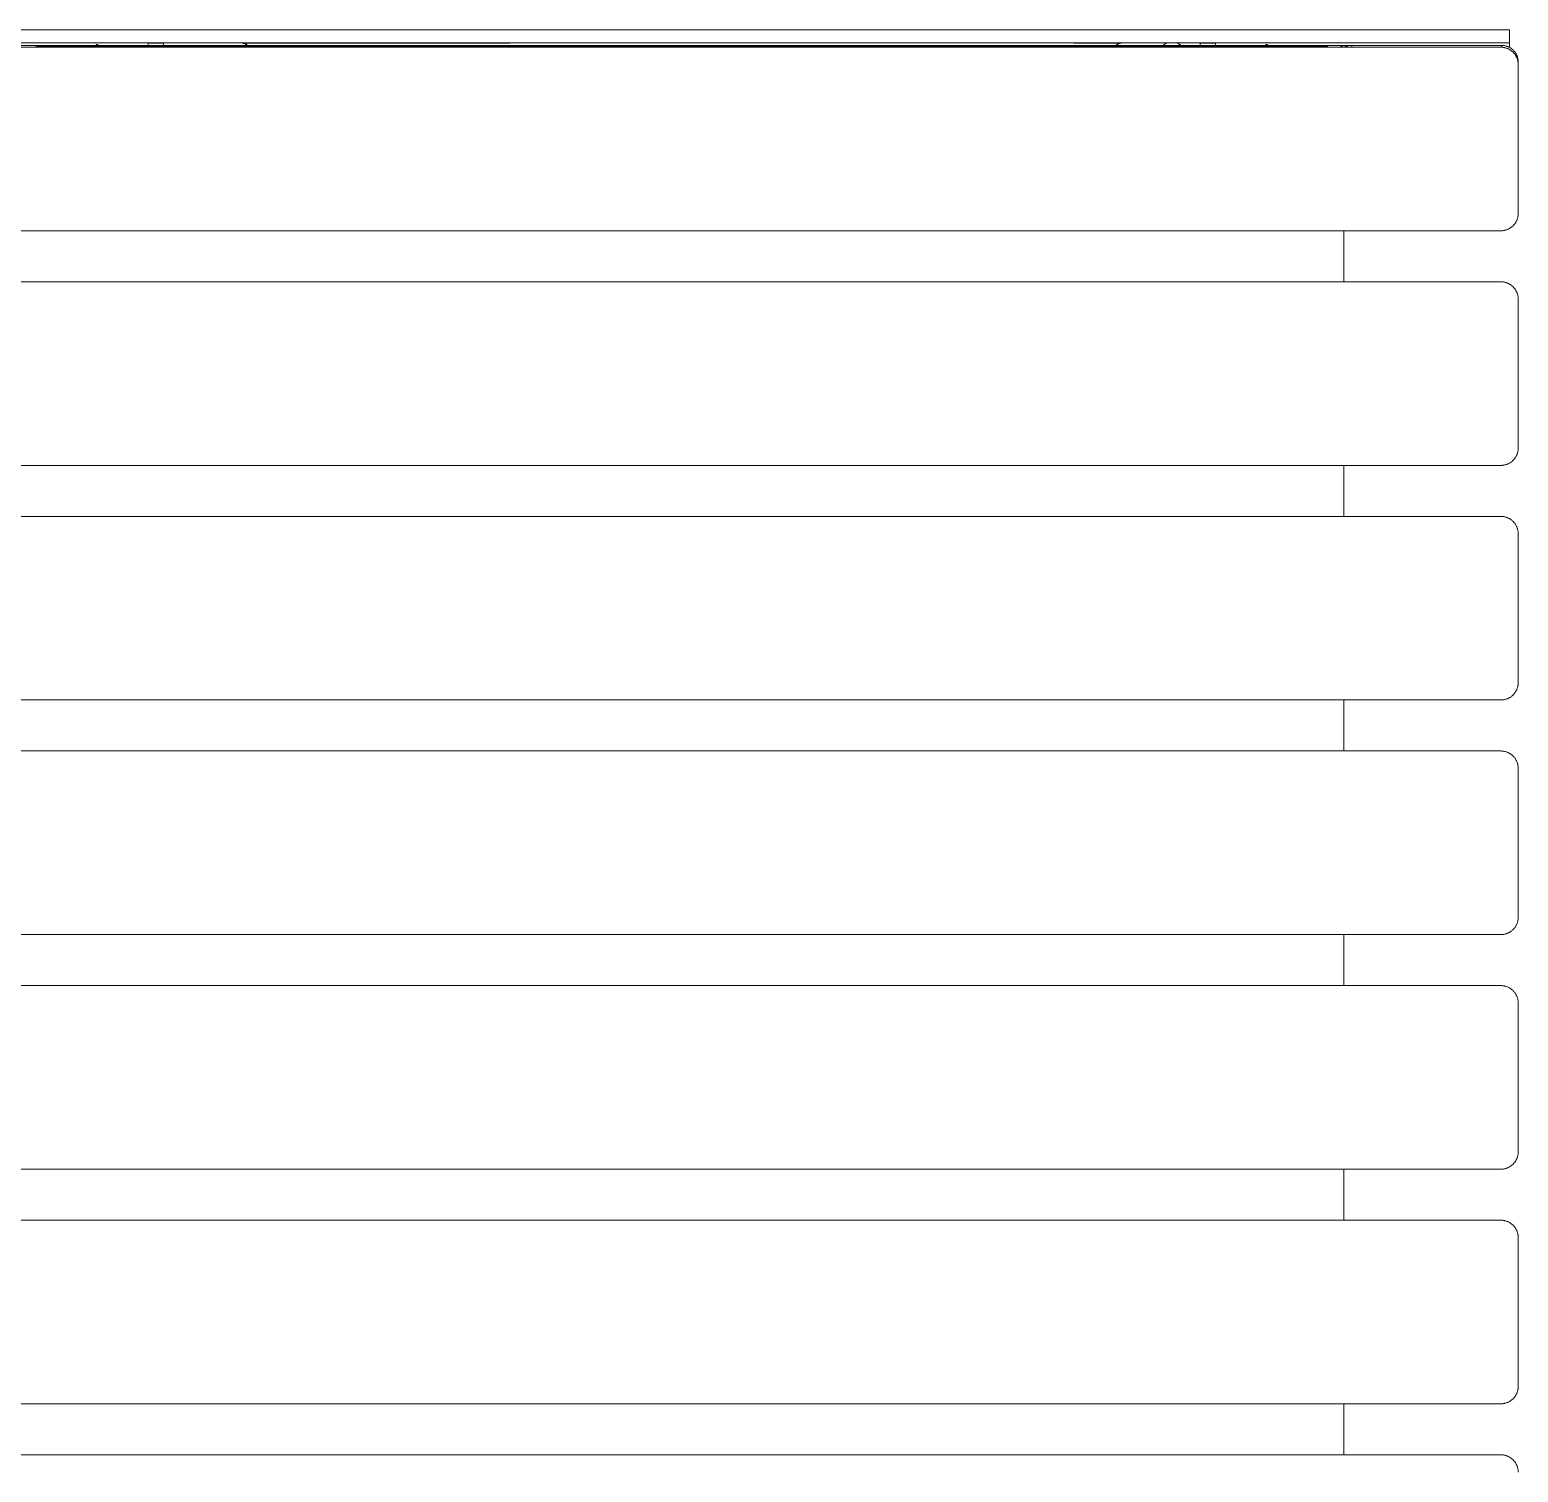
# Model space of a CAD drawing. Header units: millimetres. Extents: x -92 to 3826, y 8 to 2374.
# Drawn here: x 125.1 to 466.8, y 1701.3 to 2032.5 of the extents above; entities that cross this region are included whole.
import ezdxf

# ---------------------------------------------------------------- set-up
doc = ezdxf.new("R2010")
doc.units = ezdxf.units.MM
doc.layers.add('ZANO_R', color=7, linetype='Continuous', lineweight=0)

msp = doc.modelspace()

# ---------------------------------------------------------------- linework, layer by layer
at = {"layer": 'ZANO_R'}
for p, q in [((88.82, 2032.53), (460.82, 2032.53)), ((460.82, 2032.53), (464.82, 2032.53)), ((464.82, 2032.53), (464.82, 2029.53)), ((86.82, 2028.52), (462.82, 2028.52)), ((88.82, 2029.53), (460.82, 2029.53)), ((141.32, 2028.93), (123.14, 2028.93)), ((126.62, 2028.79), (126.62, 2028.93)), ((126.62, 2028.93), (423.02, 2028.93)), ((423.02, 2028.79), (126.62, 2028.79)), ((126.62, 2028.52), (126.62, 2028.79)), ((140.35, 2029.18), (140.35, 2029.18)), ((140.35, 2029.18), (140.35, 2029.18)), ((140.35, 2029.18), (140.35, 2029.18)), ((140.35, 2029.18), (140.35, 2029.18)), ((140.35, 2029.18), (140.35, 2029.18)), ((140.35, 2029.18), (140.35, 2029.18)), ((140.35, 2029.18), (140.35, 2029.17)), ((140.35, 2029.18), (140.75, 2029.18)), ((140.35, 2029.17), (140.35, 2029.12)), ((140.35, 2029.12), (140.35, 2028.93)), ((140.75, 2028.93), (140.75, 2029.18)), ((140.75, 2028.96), (140.75, 2028.93)), ((141.32, 2028.93), (141.32, 2028.93)), ((141.57, 2028.93), (141.57, 2028.93)), ((151.57, 2028.93), (141.57, 2028.93)), ((151.57, 2028.93), (151.57, 2028.93)), ((155.82, 2028.93), (151.82, 2028.93)), ((151.82, 2028.93), (151.82, 2028.93)), ((152.32, 2029.44), (152.32, 2028.93)), ((152.32, 2029.44), (155.82, 2029.44)), ((155.82, 2028.93), (155.82, 2029.52)), ((155.82, 2029.52), (173.62, 2029.52)), ((173.69, 2029.52), (173.62, 2029.52)), ((173.77, 2029.51), (173.69, 2029.52)), ((173.84, 2029.51), (173.77, 2029.51)), ((173.92, 2029.5), (173.84, 2029.51)), ((173.99, 2029.48), (173.92, 2029.5)), ((174.06, 2029.47), (173.99, 2029.48)), ((174.14, 2029.45), (174.06, 2029.47)), ((174.21, 2029.44), (174.14, 2029.45)), ((174.28, 2029.41), (174.21, 2029.44)), ((174.35, 2029.39), (174.28, 2029.41)), ((174.42, 2029.36), (174.35, 2029.39)), ((174.49, 2029.34), (174.42, 2029.36)), ((174.56, 2029.31), (174.49, 2029.34)), ((174.62, 2029.27), (174.56, 2029.31)), ((174.69, 2029.24), (174.62, 2029.27)), ((174.67, 2028.93), (174.82, 2029.16)), ((174.75, 2029.2), (174.69, 2029.24)), ((174.82, 2029.16), (174.75, 2029.2)), ((174.82, 2029.5), (174.82, 2029.46)), ((184.82, 2029.5), (174.82, 2029.5)), ((174.82, 2029.46), (184.82, 2029.46)), ((174.88, 2029.12), (174.82, 2029.16)), ((174.94, 2029.07), (174.88, 2029.12)), ((175, 2029.03), (174.94, 2029.07)), ((175.06, 2028.98), (175, 2029.03)), ((175.11, 2028.93), (175.06, 2028.98)), ((235.32, 2028.93), (175.11, 2028.93)), ((234.66, 2029.5), (184.82, 2029.5)), ((184.82, 2029.46), (235.32, 2029.46)), ((233.82, 2029.52), (240.82, 2029.52)), ((233.82, 2029.5), (235.32, 2029.5)), ((235.32, 2029.52), (234.6, 2029.52)), ((235.32, 2029.5), (234.6, 2029.5)), ((240.03, 2029.52), (239.32, 2029.52)), ((239.32, 2029.5), (240.82, 2029.5)), ((309.66, 2029.5), (239.32, 2029.5)), ((240.03, 2029.5), (239.32, 2029.5)), ((310.32, 2028.93), (239.32, 2028.93)), ((308.32, 2029.52), (241.32, 2029.52)), ((241.32, 2029.52), (241.32, 2029.5)), ((241.32, 2029.5), (308.32, 2029.5)), ((308.32, 2029.5), (308.32, 2029.52)), ((308.82, 2029.52), (315.82, 2029.52)), ((308.82, 2029.5), (310.32, 2029.5)), ((310.32, 2029.52), (309.6, 2029.52)), ((310.32, 2029.5), (309.6, 2029.5)), ((315.03, 2029.52), (314.32, 2029.52)), ((314.32, 2029.5), (315.82, 2029.5)), ((315.03, 2029.5), (314.32, 2029.5)), ((374.53, 2028.93), (314.32, 2028.93)), ((364.82, 2029.5), (314.98, 2029.5)), ((374.82, 2029.5), (364.82, 2029.5)), ((364.82, 2029.46), (374.82, 2029.46)), ((374.58, 2028.98), (374.52, 2028.93)), ((374.64, 2029.03), (374.58, 2028.98)), ((374.69, 2029.07), (374.64, 2029.03)), ((374.76, 2029.12), (374.69, 2029.07)), ((374.82, 2029.16), (374.76, 2029.12)), ((374.82, 2029.46), (374.82, 2029.5)), ((374.88, 2029.2), (374.82, 2029.16)), ((374.94, 2029.24), (374.88, 2029.2)), ((375.01, 2029.27), (374.94, 2029.24)), ((375.08, 2029.31), (375.01, 2029.27)), ((375.15, 2029.34), (375.08, 2029.31)), ((375.21, 2029.36), (375.15, 2029.34)), ((375.28, 2029.39), (375.21, 2029.36)), ((375.36, 2029.41), (375.28, 2029.39)), ((375.43, 2029.44), (375.36, 2029.41)), ((375.5, 2029.45), (375.43, 2029.44)), ((375.57, 2029.47), (375.5, 2029.45)), ((375.65, 2029.48), (375.57, 2029.47)), ((375.72, 2029.5), (375.65, 2029.48)), ((375.79, 2029.51), (375.72, 2029.5)), ((375.87, 2029.51), (375.79, 2029.51)), ((375.94, 2029.52), (375.87, 2029.51)), ((376.02, 2029.52), (375.94, 2029.52)), ((376.02, 2029.52), (386.21, 2029.52)), ((385.32, 2028.93), (385.36, 2028.98)), ((385.36, 2028.98), (385.41, 2029.03)), ((385.41, 2029.03), (385.46, 2029.08)), ((385.46, 2029.08), (385.51, 2029.12)), ((385.51, 2029.12), (385.56, 2029.16)), ((385.56, 2029.16), (385.61, 2029.21)), ((385.61, 2029.21), (385.67, 2029.25)), ((385.67, 2029.25), (385.72, 2029.28)), ((385.72, 2029.28), (385.78, 2029.32)), ((385.78, 2029.32), (385.84, 2029.35)), ((385.84, 2029.35), (385.9, 2029.39)), ((385.9, 2029.39), (385.96, 2029.42)), ((385.96, 2029.42), (386.02, 2029.44)), ((386.02, 2029.44), (386.08, 2029.47)), ((386.08, 2029.47), (386.14, 2029.49)), ((386.14, 2029.49), (386.21, 2029.52)), ((388.43, 2029.52), (393.82, 2029.52)), ((388.43, 2029.52), (388.49, 2029.49)), ((388.49, 2029.49), (388.56, 2029.47)), ((388.56, 2029.47), (388.62, 2029.44)), ((388.62, 2029.44), (388.68, 2029.42)), ((388.68, 2029.42), (388.74, 2029.39)), ((388.74, 2029.39), (388.8, 2029.35)), ((388.8, 2029.35), (388.86, 2029.32)), ((388.86, 2029.32), (388.91, 2029.28)), ((388.91, 2029.28), (388.97, 2029.25)), ((388.97, 2029.25), (389.02, 2029.21)), ((389.02, 2029.21), (389.08, 2029.16)), ((389.08, 2029.16), (389.13, 2029.12)), ((389.13, 2029.12), (389.18, 2029.08)), ((389.18, 2029.08), (389.23, 2029.03)), ((389.23, 2029.03), (389.27, 2028.98)), ((389.27, 2028.98), (389.32, 2028.93)), ((393.82, 2028.93), (393.82, 2029.52)), ((393.82, 2029.44), (397.32, 2029.44)), ((397.82, 2028.93), (393.82, 2028.93)), ((397.32, 2029.44), (397.32, 2028.93)), ((397.82, 2028.93), (397.82, 2028.93)), ((398.07, 2028.93), (398.07, 2028.93)), ((408.07, 2028.93), (398.07, 2028.93)), ((408.07, 2028.93), (408.07, 2028.93)), ((426.5, 2028.93), (408.32, 2028.93)), ((408.32, 2028.93), (408.32, 2028.93)), ((408.88, 2029.18), (408.88, 2029.18)), ((408.88, 2029.18), (408.88, 2029.18)), ((408.88, 2029.18), (408.88, 2029.18)), ((408.88, 2029.18), (408.88, 2029.18)), ((408.88, 2029.18), (408.88, 2029.18)), ((408.88, 2029.18), (408.88, 2029.17)), ((408.88, 2029.18), (409.28, 2029.18)), ((408.88, 2029.17), (408.88, 2029.13)), ((408.88, 2029.13), (408.88, 2028.93)), ((408.88, 2028.93), (408.88, 2028.96)), ((409.28, 2028.93), (409.28, 2029.18)), ((423.02, 2028.93), (423.02, 2028.79)), ((423.02, 2028.79), (423.02, 2028.52)), ((425.97, 2028.52), (425.98, 2028.54)), ((425.98, 2028.54), (425.99, 2028.57)), ((425.99, 2028.57), (426, 2028.59)), ((426, 2028.59), (426.02, 2028.61)), ((426.02, 2028.61), (426.03, 2028.63)), ((426.03, 2028.63), (426.05, 2028.65)), ((426.05, 2028.65), (426.06, 2028.67)), ((426.06, 2028.67), (426.08, 2028.69)), ((426.08, 2028.69), (426.09, 2028.71)), ((426.09, 2028.71), (426.11, 2028.73)), ((426.11, 2028.73), (426.13, 2028.74)), ((426.13, 2028.74), (426.14, 2028.76)), ((426.14, 2028.76), (426.16, 2028.78)), ((426.16, 2028.78), (426.18, 2028.79)), ((426.18, 2028.79), (426.2, 2028.81)), ((426.2, 2028.81), (426.22, 2028.82)), ((426.22, 2028.82), (426.24, 2028.84)), ((426.24, 2028.84), (426.26, 2028.85)), ((426.26, 2028.85), (426.29, 2028.86)), ((426.29, 2028.86), (426.31, 2028.87)), ((426.31, 2028.87), (426.33, 2028.88)), ((426.33, 2028.88), (426.35, 2028.89)), ((426.35, 2028.89), (426.38, 2028.9)), ((426.38, 2028.9), (426.4, 2028.91)), ((426.4, 2028.91), (426.42, 2028.92)), ((426.42, 2028.92), (426.45, 2028.92)), ((426.45, 2028.92), (426.47, 2028.93)), ((426.47, 2028.93), (426.5, 2028.93)), ((426.5, 2028.52), (426.5, 2028.93)), ((461.02, 2028.93), (426.5, 2028.93)), ((426.9, 2028.52), (427.02, 2028.58)), ((427.02, 2028.58), (427.13, 2028.63)), ((427.13, 2028.63), (427.25, 2028.68)), ((427.25, 2028.68), (427.37, 2028.72)), ((427.37, 2028.72), (427.49, 2028.76)), ((427.49, 2028.76), (427.61, 2028.8)), ((427.61, 2028.8), (427.74, 2028.83)), ((427.74, 2028.83), (427.86, 2028.85)), ((427.86, 2028.85), (427.98, 2028.88)), ((427.98, 2028.88), (428.11, 2028.9)), ((428.11, 2028.9), (428.24, 2028.91)), ((428.24, 2028.91), (428.36, 2028.92)), ((428.36, 2028.92), (428.49, 2028.93)), ((428.49, 2028.93), (428.62, 2028.93)), ((463.02, 2028.93), (428.62, 2028.93)), ((428.62, 2028.52), (428.62, 2028.93)), ((460.82, 2029.53), (464.82, 2029.53)), ((461.02, 2028.93), (461.06, 2028.93)), ((461.02, 2028.93), (461.02, 2028.93)), ((461.06, 2028.93), (461.1, 2028.93)), ((462.82, 2028.52), (462.95, 2028.52)), ((462.95, 2028.52), (463.09, 2028.51)), ((463.02, 2028.52), (463.02, 2028.93)), ((463.02, 2028.93), (463.15, 2028.93)), ((463.09, 2028.51), (463.23, 2028.5)), ((463.15, 2028.93), (463.28, 2028.92)), ((463.23, 2028.5), (463.36, 2028.48)), ((463.28, 2028.92), (463.41, 2028.91)), ((463.36, 2028.48), (463.5, 2028.46)), ((463.41, 2028.91), (463.53, 2028.9)), ((463.5, 2028.46), (463.63, 2028.44)), ((463.53, 2028.9), (463.66, 2028.88)), ((463.63, 2028.44), (463.76, 2028.41)), ((463.66, 2028.88), (463.79, 2028.85)), ((463.76, 2028.41), (463.9, 2028.37)), ((463.79, 2028.85), (463.92, 2028.82)), ((463.9, 2028.37), (464.03, 2028.33)), ((463.92, 2028.82), (464.04, 2028.79)), ((464.03, 2028.33), (464.16, 2028.29)), ((464.04, 2028.79), (464.17, 2028.75)), ((464.16, 2028.29), (464.28, 2028.24)), ((464.17, 2028.75), (464.29, 2028.71)), ((464.28, 2028.24), (464.41, 2028.19)), ((464.29, 2028.71), (464.41, 2028.67)), ((464.41, 2028.67), (464.53, 2028.62)), ((464.41, 2028.19), (464.54, 2028.13)), ((464.53, 2028.62), (464.65, 2028.56)), ((464.54, 2028.13), (464.66, 2028.07)), ((464.65, 2028.56), (464.77, 2028.5)), ((464.66, 2028.07), (464.78, 2028.01)), ((464.77, 2028.5), (464.88, 2028.44)), ((464.78, 2028.01), (464.9, 2027.94)), ((464.82, 2029.53), (464.82, 2029.43)), ((464.82, 2028.48), (464.82, 2029.43)), ((464.88, 2028.44), (464.99, 2028.38)), ((464.9, 2027.94), (465.01, 2027.87)), ((464.99, 2028.38), (465.1, 2028.31)), ((465.01, 2027.87), (465.12, 2027.79)), ((465.1, 2028.31), (465.21, 2028.24)), ((465.12, 2027.79), (465.23, 2027.71)), ((465.21, 2028.24), (465.31, 2028.16)), ((465.23, 2027.71), (465.34, 2027.62)), ((465.31, 2028.16), (465.42, 2028.08)), ((465.34, 2027.62), (465.45, 2027.54)), ((465.42, 2028.08), (465.51, 2027.99)), ((465.45, 2027.54), (465.55, 2027.45)), ((465.51, 2027.99), (465.61, 2027.91)), ((465.55, 2027.45), (465.65, 2027.35)), ((465.61, 2027.91), (465.7, 2027.82)), ((465.65, 2027.35), (465.74, 2027.25)), ((465.7, 2027.82), (465.79, 2027.72)), ((465.74, 2027.25), (465.83, 2027.15)), ((465.79, 2027.72), (465.88, 2027.63)), ((465.83, 2027.15), (465.92, 2027.05)), ((465.88, 2027.63), (465.96, 2027.53)), ((465.92, 2027.05), (466, 2026.94)), ((465.96, 2027.53), (466.05, 2027.43)), ((466, 2026.94), (466.09, 2026.83)), ((466.05, 2027.43), (466.12, 2027.32)), ((466.09, 2026.83), (466.16, 2026.72)), ((466.12, 2027.32), (466.19, 2027.21)), ((466.16, 2026.72), (466.23, 2026.6)), ((466.19, 2027.21), (466.26, 2027.11)), ((466.23, 2026.6), (466.3, 2026.48)), ((466.26, 2027.11), (466.33, 2026.99)), ((466.3, 2026.48), (466.37, 2026.36)), ((466.33, 2026.99), (466.39, 2026.88)), ((466.37, 2026.36), (466.43, 2026.24)), ((466.39, 2026.88), (466.45, 2026.76)), ((466.43, 2026.24), (466.49, 2026.12)), ((466.45, 2026.76), (466.5, 2026.64)), ((466.5, 2026.64), (466.55, 2026.52)), ((466.55, 2026.52), (466.6, 2026.4)), ((466.6, 2026.4), (466.64, 2026.28)), ((466.64, 2026.28), (466.68, 2026.16)), ((466.68, 2026.16), (466.71, 2026.03)), ((466.49, 2026.12), (466.54, 2025.99)), ((466.54, 2025.99), (466.59, 2025.86)), ((466.59, 2025.86), (466.63, 2025.73)), ((466.63, 2025.73), (466.67, 2025.6)), ((466.67, 2025.6), (466.7, 2025.47)), ((466.7, 2025.47), (466.73, 2025.34)), ((466.71, 2026.03), (466.74, 2025.9)), ((466.73, 2025.34), (466.76, 2025.2)), ((466.74, 2025.9), (466.76, 2025.78)), ((466.76, 2025.78), (466.78, 2025.65)), ((466.76, 2025.2), (466.78, 2025.07)), ((466.77, 2025.13), (466.82, 2025.13)), ((466.78, 2025.65), (466.8, 2025.52)), ((466.78, 2025.07), (466.8, 2024.93)), ((466.8, 2025.52), (466.81, 2025.39)), ((466.8, 2024.93), (466.81, 2024.8)), ((466.81, 2025.39), (466.82, 2025.26)), ((466.81, 2024.8), (466.81, 2024.66)), ((466.81, 2024.66), (466.82, 2024.52)), ((466.82, 2025.26), (466.82, 2025.13)), ((466.82, 2025.13), (466.82, 2024.52)), ((466.82, 2024.52), (466.82, 2022.29)), ((466.82, 2022.29), (466.82, 1990.37)), ((466.43, 1988.65), (466.37, 1988.53)), ((466.49, 1988.77), (466.43, 1988.65)), ((466.54, 1988.9), (466.49, 1988.77)), ((466.59, 1989.03), (466.54, 1988.9)), ((466.63, 1989.16), (466.59, 1989.03)), ((466.67, 1989.29), (466.63, 1989.16)), ((466.7, 1989.42), (466.67, 1989.29)), ((466.73, 1989.55), (466.7, 1989.42)), ((466.76, 1989.69), (466.73, 1989.55)), ((466.78, 1989.82), (466.76, 1989.69)), ((466.8, 1989.96), (466.78, 1989.82)), ((466.81, 1990.09), (466.8, 1989.96)), ((466.82, 1990.37), (466.81, 1990.23)), ((466.81, 1990.23), (466.81, 1990.09)), ((462.82, 1986.37), (86.82, 1986.37)), ((426.82, 1974.65), (426.82, 1986.37)), ((462.95, 1986.37), (462.82, 1986.37)), ((463.09, 1986.38), (462.95, 1986.37)), ((463.23, 1986.39), (463.09, 1986.38)), ((463.36, 1986.41), (463.23, 1986.39)), ((463.5, 1986.43), (463.36, 1986.41)), ((463.63, 1986.45), (463.5, 1986.43)), ((463.76, 1986.48), (463.63, 1986.45)), ((463.9, 1986.52), (463.76, 1986.48)), ((464.03, 1986.56), (463.9, 1986.52)), ((464.16, 1986.6), (464.03, 1986.56)), ((464.28, 1986.65), (464.16, 1986.6)), ((464.41, 1986.7), (464.28, 1986.65)), ((464.54, 1986.76), (464.41, 1986.7)), ((464.66, 1986.82), (464.54, 1986.76)), ((464.78, 1986.88), (464.66, 1986.82)), ((464.9, 1986.95), (464.78, 1986.88)), ((465.01, 1987.02), (464.9, 1986.95)), ((465.12, 1987.1), (465.01, 1987.02)), ((465.23, 1987.18), (465.12, 1987.1)), ((465.34, 1987.26), (465.23, 1987.18)), ((465.45, 1987.35), (465.34, 1987.26)), ((465.55, 1987.44), (465.45, 1987.35)), ((465.65, 1987.54), (465.55, 1987.44)), ((465.74, 1987.64), (465.65, 1987.54)), ((465.83, 1987.74), (465.74, 1987.64)), ((465.92, 1987.84), (465.83, 1987.74)), ((466, 1987.95), (465.92, 1987.84)), ((466.09, 1988.06), (466, 1987.95)), ((466.16, 1988.17), (466.09, 1988.06)), ((466.23, 1988.29), (466.16, 1988.17)), ((466.3, 1988.41), (466.23, 1988.29)), ((466.37, 1988.53), (466.3, 1988.41)), ((86.82, 1974.65), (462.82, 1974.65)), ((462.82, 1974.65), (462.95, 1974.65)), ((462.95, 1974.65), (463.09, 1974.64)), ((463.09, 1974.64), (463.23, 1974.63)), ((463.23, 1974.63), (463.36, 1974.62)), ((463.36, 1974.62), (463.5, 1974.6)), ((463.5, 1974.6), (463.63, 1974.57)), ((463.63, 1974.57), (463.76, 1974.54)), ((463.76, 1974.54), (463.9, 1974.51)), ((463.9, 1974.51), (464.03, 1974.47)), ((464.03, 1974.47), (464.16, 1974.42)), ((464.16, 1974.42), (464.28, 1974.37)), ((464.28, 1974.37), (464.41, 1974.32)), ((464.41, 1974.32), (464.54, 1974.27)), ((464.54, 1974.27), (464.66, 1974.21)), ((464.66, 1974.21), (464.78, 1974.14)), ((464.78, 1974.14), (464.9, 1974.07)), ((464.9, 1974.07), (465.01, 1974)), ((465.01, 1974), (465.12, 1973.92)), ((465.12, 1973.92), (465.23, 1973.84)), ((465.23, 1973.84), (465.34, 1973.76)), ((465.34, 1973.76), (465.45, 1973.67)), ((465.45, 1973.67), (465.55, 1973.58)), ((465.55, 1973.58), (465.65, 1973.48)), ((465.65, 1973.48), (465.74, 1973.38)), ((465.74, 1973.38), (465.83, 1973.28)), ((465.83, 1973.28), (465.92, 1973.18)), ((465.92, 1973.18), (466, 1973.07)), ((466, 1973.07), (466.09, 1972.96)), ((466.09, 1972.96), (466.16, 1972.85)), ((466.16, 1972.85), (466.23, 1972.73)), ((466.23, 1972.73), (466.3, 1972.61)), ((466.3, 1972.61), (466.37, 1972.49)), ((466.37, 1972.49), (466.43, 1972.37)), ((466.43, 1972.37), (466.49, 1972.25)), ((466.49, 1972.25), (466.54, 1972.12)), ((466.54, 1972.12), (466.59, 1971.99)), ((466.59, 1971.99), (466.63, 1971.86)), ((466.63, 1971.86), (466.67, 1971.73)), ((466.67, 1971.73), (466.7, 1971.6)), ((466.7, 1971.6), (466.73, 1971.47)), ((466.73, 1971.47), (466.76, 1971.33)), ((466.76, 1971.33), (466.78, 1971.2)), ((466.78, 1971.2), (466.8, 1971.06)), ((466.8, 1971.06), (466.81, 1970.93)), ((466.81, 1970.93), (466.81, 1970.79)), ((466.81, 1970.79), (466.82, 1970.65)), ((466.82, 1970.65), (466.82, 1968.42)), ((466.82, 1968.42), (466.82, 1936.5)), ((465.88, 1933.93), (465.79, 1933.82)), ((465.97, 1934.04), (465.88, 1933.93)), ((466.05, 1934.15), (465.97, 1934.04)), ((466.13, 1934.26), (466.05, 1934.15)), ((466.21, 1934.38), (466.13, 1934.26)), ((466.28, 1934.5), (466.21, 1934.38)), ((466.35, 1934.62), (466.28, 1934.5)), ((466.41, 1934.75), (466.35, 1934.62)), ((466.47, 1934.87), (466.41, 1934.75)), ((466.53, 1935), (466.47, 1934.87)), ((466.58, 1935.13), (466.53, 1935)), ((466.62, 1935.26), (466.58, 1935.13)), ((466.66, 1935.4), (466.62, 1935.26)), ((466.7, 1935.53), (466.66, 1935.4)), ((466.73, 1935.67), (466.7, 1935.53)), ((466.76, 1935.8), (466.73, 1935.67)), ((466.78, 1935.94), (466.76, 1935.8)), ((466.8, 1936.08), (466.78, 1935.94)), ((466.81, 1936.22), (466.8, 1936.08)), ((466.82, 1936.5), (466.81, 1936.36)), ((466.81, 1936.36), (466.81, 1936.22)), ((462.82, 1932.5), (86.82, 1932.5)), ((426.82, 1920.79), (426.82, 1932.5)), ((462.96, 1932.5), (462.82, 1932.5)), ((463.1, 1932.51), (462.96, 1932.5)), ((463.24, 1932.52), (463.1, 1932.51)), ((463.37, 1932.54), (463.24, 1932.52)), ((463.51, 1932.56), (463.37, 1932.54)), ((463.65, 1932.59), (463.51, 1932.56)), ((463.78, 1932.62), (463.65, 1932.59)), ((463.92, 1932.65), (463.78, 1932.62)), ((464.05, 1932.7), (463.92, 1932.65)), ((464.19, 1932.74), (464.05, 1932.7)), ((464.32, 1932.79), (464.19, 1932.74)), ((464.44, 1932.85), (464.32, 1932.79)), ((464.57, 1932.9), (464.44, 1932.85)), ((464.69, 1932.97), (464.57, 1932.9)), ((464.82, 1933.04), (464.69, 1932.97)), ((464.94, 1933.11), (464.82, 1933.04)), ((465.05, 1933.18), (464.94, 1933.11)), ((465.17, 1933.26), (465.05, 1933.18)), ((465.28, 1933.35), (465.17, 1933.26)), ((465.39, 1933.43), (465.28, 1933.35)), ((465.49, 1933.53), (465.39, 1933.43)), ((465.6, 1933.62), (465.49, 1933.53)), ((465.69, 1933.72), (465.6, 1933.62)), ((465.79, 1933.82), (465.69, 1933.72)), ((86.82, 1920.79), (462.82, 1920.79)), ((462.82, 1920.79), (462.95, 1920.78)), ((462.95, 1920.78), (463.09, 1920.78)), ((463.09, 1920.78), (463.23, 1920.76)), ((463.23, 1920.76), (463.36, 1920.75)), ((463.36, 1920.75), (463.5, 1920.73)), ((463.5, 1920.73), (463.63, 1920.7)), ((463.63, 1920.7), (463.76, 1920.67)), ((463.76, 1920.67), (463.9, 1920.64)), ((463.9, 1920.64), (464.03, 1920.6)), ((464.03, 1920.6), (464.16, 1920.55)), ((464.16, 1920.55), (464.28, 1920.51)), ((464.28, 1920.51), (464.41, 1920.45)), ((464.41, 1920.45), (464.54, 1920.4)), ((464.54, 1920.4), (464.66, 1920.34)), ((464.66, 1920.34), (464.78, 1920.27)), ((464.78, 1920.27), (464.9, 1920.2)), ((464.9, 1920.2), (465.01, 1920.13)), ((465.01, 1920.13), (465.12, 1920.05)), ((465.12, 1920.05), (465.23, 1919.97)), ((465.23, 1919.97), (465.34, 1919.89)), ((465.34, 1919.89), (465.45, 1919.8)), ((465.45, 1919.8), (465.55, 1919.71)), ((465.55, 1919.71), (465.65, 1919.61)), ((465.65, 1919.61), (465.74, 1919.52)), ((465.74, 1919.52), (465.83, 1919.41)), ((465.83, 1919.41), (465.92, 1919.31)), ((465.92, 1919.31), (466, 1919.2)), ((466, 1919.2), (466.09, 1919.09)), ((466.09, 1919.09), (466.16, 1918.98)), ((466.16, 1918.98), (466.23, 1918.86)), ((466.23, 1918.86), (466.3, 1918.75)), ((466.3, 1918.75), (466.37, 1918.63)), ((466.37, 1918.63), (466.43, 1918.5)), ((466.43, 1918.5), (466.49, 1918.38)), ((466.49, 1918.38), (466.54, 1918.25)), ((466.54, 1918.25), (466.59, 1918.12)), ((466.59, 1918.12), (466.63, 1918)), ((466.63, 1918), (466.67, 1917.86)), ((466.67, 1917.86), (466.7, 1917.73)), ((466.7, 1917.73), (466.73, 1917.6)), ((466.73, 1917.6), (466.76, 1917.46)), ((466.76, 1917.46), (466.78, 1917.33)), ((466.78, 1917.33), (466.8, 1917.19)), ((466.8, 1917.19), (466.81, 1917.06)), ((466.81, 1917.06), (466.81, 1916.92)), ((466.81, 1916.92), (466.82, 1916.79)), ((466.82, 1916.78), (466.82, 1914.55)), ((466.82, 1914.55), (466.82, 1882.63)), ((464.94, 1879.24), (464.82, 1879.17)), ((465.05, 1879.31), (464.94, 1879.24)), ((465.17, 1879.39), (465.05, 1879.31)), ((465.28, 1879.48), (465.17, 1879.39)), ((465.39, 1879.57), (465.28, 1879.48)), ((465.49, 1879.66), (465.39, 1879.57)), ((465.6, 1879.75), (465.49, 1879.66)), ((465.69, 1879.85), (465.6, 1879.75)), ((465.79, 1879.95), (465.69, 1879.85)), ((465.88, 1880.06), (465.79, 1879.95)), ((465.97, 1880.17), (465.88, 1880.06)), ((466.05, 1880.28), (465.97, 1880.17)), ((466.13, 1880.39), (466.05, 1880.28)), ((466.21, 1880.51), (466.13, 1880.39)), ((466.28, 1880.63), (466.21, 1880.51)), ((466.35, 1880.75), (466.28, 1880.63)), ((466.41, 1880.88), (466.35, 1880.75)), ((466.47, 1881), (466.41, 1880.88)), ((466.53, 1881.13), (466.47, 1881)), ((466.58, 1881.26), (466.53, 1881.13)), ((466.62, 1881.39), (466.58, 1881.26)), ((466.66, 1881.53), (466.62, 1881.39)), ((466.7, 1881.66), (466.66, 1881.53)), ((466.73, 1881.8), (466.7, 1881.66)), ((466.76, 1881.94), (466.73, 1881.8)), ((466.78, 1882.07), (466.76, 1881.94)), ((466.8, 1882.21), (466.78, 1882.07)), ((466.81, 1882.35), (466.8, 1882.21)), ((466.82, 1882.63), (466.81, 1882.49)), ((466.81, 1882.49), (466.81, 1882.35)), ((462.82, 1878.63), (86.82, 1878.63)), ((426.82, 1866.92), (426.82, 1878.63)), ((462.96, 1878.63), (462.82, 1878.63)), ((463.1, 1878.64), (462.96, 1878.63)), ((463.24, 1878.65), (463.1, 1878.64)), ((463.37, 1878.67), (463.24, 1878.65)), ((463.51, 1878.69), (463.37, 1878.67)), ((463.65, 1878.72), (463.51, 1878.69)), ((463.78, 1878.75), (463.65, 1878.72)), ((463.92, 1878.79), (463.78, 1878.75)), ((464.05, 1878.83), (463.92, 1878.79)), ((464.19, 1878.87), (464.05, 1878.83)), ((464.32, 1878.92), (464.19, 1878.87)), ((464.44, 1878.98), (464.32, 1878.92)), ((464.57, 1879.04), (464.44, 1878.98)), ((464.69, 1879.1), (464.57, 1879.04)), ((464.82, 1879.17), (464.69, 1879.1)), ((86.82, 1866.92), (462.82, 1866.92)), ((462.82, 1866.92), (462.95, 1866.91)), ((462.95, 1866.91), (463.09, 1866.91)), ((463.09, 1866.91), (463.23, 1866.9)), ((463.23, 1866.9), (463.36, 1866.88)), ((463.36, 1866.88), (463.5, 1866.86)), ((463.5, 1866.86), (463.63, 1866.83)), ((463.63, 1866.83), (463.76, 1866.8)), ((463.76, 1866.8), (463.9, 1866.77)), ((463.9, 1866.77), (464.03, 1866.73)), ((464.03, 1866.73), (464.16, 1866.69)), ((464.16, 1866.69), (464.28, 1866.64)), ((464.28, 1866.64), (464.41, 1866.59)), ((464.41, 1866.59), (464.54, 1866.53)), ((464.54, 1866.53), (464.66, 1866.47)), ((464.66, 1866.47), (464.78, 1866.4)), ((464.78, 1866.4), (464.9, 1866.33)), ((464.9, 1866.33), (465.01, 1866.26)), ((465.01, 1866.26), (465.12, 1866.18)), ((465.12, 1866.18), (465.23, 1866.1)), ((465.23, 1866.1), (465.34, 1866.02)), ((465.34, 1866.02), (465.45, 1865.93)), ((465.45, 1865.93), (465.55, 1865.84)), ((465.55, 1865.84), (465.65, 1865.75)), ((465.65, 1865.75), (465.74, 1865.65)), ((465.74, 1865.65), (465.83, 1865.55)), ((465.83, 1865.55), (465.92, 1865.44)), ((465.92, 1865.44), (466, 1865.33)), ((466, 1865.33), (466.09, 1865.22)), ((466.09, 1865.22), (466.16, 1865.11)), ((466.16, 1865.11), (466.23, 1865)), ((466.23, 1865), (466.3, 1864.88)), ((466.3, 1864.88), (466.37, 1864.76)), ((466.37, 1864.76), (466.43, 1864.63)), ((466.43, 1864.63), (466.49, 1864.51)), ((466.49, 1864.51), (466.54, 1864.38)), ((466.54, 1864.38), (466.59, 1864.26)), ((466.59, 1864.26), (466.63, 1864.13)), ((466.63, 1864.13), (466.67, 1864)), ((466.67, 1864), (466.7, 1863.86)), ((466.7, 1863.86), (466.73, 1863.73)), ((466.73, 1863.73), (466.76, 1863.6)), ((466.76, 1863.6), (466.78, 1863.46)), ((466.78, 1863.46), (466.8, 1863.33)), ((466.8, 1863.33), (466.81, 1863.19)), ((466.81, 1863.19), (466.81, 1863.05)), ((466.81, 1863.05), (466.82, 1862.92)), ((466.82, 1862.92), (466.82, 1860.68)), ((466.82, 1860.68), (466.82, 1828.76)), ((466.76, 1828.08), (466.73, 1827.95)), ((466.78, 1828.22), (466.76, 1828.08)), ((466.8, 1828.35), (466.78, 1828.22)), ((466.81, 1828.49), (466.8, 1828.35)), ((466.82, 1828.76), (466.81, 1828.63)), ((466.81, 1828.63), (466.81, 1828.49)), ((462.82, 1824.76), (86.82, 1824.76)), ((426.82, 1813.05), (426.82, 1824.76)), ((462.95, 1824.76), (462.82, 1824.76)), ((463.09, 1824.77), (462.95, 1824.76)), ((463.23, 1824.78), (463.09, 1824.77)), ((463.36, 1824.8), (463.23, 1824.78)), ((463.5, 1824.82), (463.36, 1824.8)), ((463.63, 1824.85), (463.5, 1824.82)), ((463.76, 1824.88), (463.63, 1824.85)), ((463.9, 1824.91), (463.76, 1824.88)), ((464.03, 1824.95), (463.9, 1824.91)), ((464.16, 1824.99), (464.03, 1824.95)), ((464.28, 1825.04), (464.16, 1824.99)), ((464.41, 1825.09), (464.28, 1825.04)), ((464.54, 1825.15), (464.41, 1825.09)), ((464.66, 1825.21), (464.54, 1825.15)), ((464.78, 1825.28), (464.66, 1825.21)), ((464.9, 1825.34), (464.78, 1825.28)), ((465.01, 1825.42), (464.9, 1825.34)), ((465.12, 1825.49), (465.01, 1825.42)), ((465.23, 1825.58), (465.12, 1825.49)), ((465.34, 1825.66), (465.23, 1825.58)), ((465.45, 1825.75), (465.34, 1825.66)), ((465.55, 1825.84), (465.45, 1825.75)), ((465.65, 1825.93), (465.55, 1825.84)), ((465.74, 1826.03), (465.65, 1825.93)), ((465.83, 1826.13), (465.74, 1826.03)), ((465.92, 1826.24), (465.83, 1826.13)), ((466, 1826.35), (465.92, 1826.24)), ((466.09, 1826.46), (466, 1826.35)), ((466.16, 1826.57), (466.09, 1826.46)), ((466.23, 1826.68), (466.16, 1826.57)), ((466.3, 1826.8), (466.23, 1826.68)), ((466.37, 1826.92), (466.3, 1826.8)), ((466.43, 1827.04), (466.37, 1826.92)), ((466.49, 1827.17), (466.43, 1827.04)), ((466.54, 1827.3), (466.49, 1827.17)), ((466.59, 1827.42), (466.54, 1827.3)), ((466.63, 1827.55), (466.59, 1827.42)), ((466.67, 1827.68), (466.63, 1827.55)), ((466.7, 1827.82), (466.67, 1827.68)), ((466.73, 1827.95), (466.7, 1827.82)), ((86.82, 1813.05), (462.82, 1813.05)), ((462.82, 1813.05), (462.95, 1813.05)), ((462.95, 1813.05), (463.09, 1813.04)), ((463.09, 1813.04), (463.23, 1813.03)), ((463.23, 1813.03), (463.36, 1813.01)), ((463.36, 1813.01), (463.5, 1812.99)), ((463.5, 1812.99), (463.63, 1812.96)), ((463.63, 1812.96), (463.76, 1812.93)), ((463.76, 1812.93), (463.9, 1812.9)), ((463.9, 1812.9), (464.03, 1812.86)), ((464.03, 1812.86), (464.16, 1812.82)), ((464.16, 1812.82), (464.28, 1812.77)), ((464.28, 1812.77), (464.41, 1812.72)), ((464.41, 1812.72), (464.54, 1812.66)), ((464.54, 1812.66), (464.66, 1812.6)), ((464.66, 1812.6), (464.78, 1812.53)), ((464.78, 1812.53), (464.9, 1812.47)), ((464.9, 1812.47), (465.01, 1812.39)), ((465.01, 1812.39), (465.12, 1812.32)), ((465.12, 1812.32), (465.23, 1812.24)), ((465.23, 1812.24), (465.34, 1812.15)), ((465.34, 1812.15), (465.45, 1812.06)), ((465.45, 1812.06), (465.55, 1811.97)), ((465.55, 1811.97), (465.65, 1811.88)), ((465.65, 1811.88), (465.74, 1811.78)), ((465.74, 1811.78), (465.83, 1811.68)), ((465.83, 1811.68), (465.92, 1811.57)), ((465.92, 1811.57), (466, 1811.47)), ((466, 1811.47), (466.09, 1811.35)), ((466.09, 1811.35), (466.16, 1811.24)), ((466.16, 1811.24), (466.23, 1811.13)), ((466.23, 1811.13), (466.3, 1811.01)), ((466.3, 1811.01), (466.37, 1810.89)), ((466.37, 1810.89), (466.43, 1810.77)), ((466.43, 1810.77), (466.49, 1810.64)), ((466.49, 1810.64), (466.54, 1810.52)), ((466.54, 1810.52), (466.59, 1810.39)), ((466.59, 1810.39), (466.63, 1810.26)), ((466.63, 1810.26), (466.67, 1810.13)), ((466.67, 1810.13), (466.7, 1810)), ((466.7, 1810), (466.73, 1809.86)), ((466.73, 1809.86), (466.76, 1809.73)), ((466.76, 1809.73), (466.78, 1809.59)), ((466.78, 1809.59), (466.8, 1809.46)), ((466.8, 1809.46), (466.81, 1809.32)), ((466.81, 1809.32), (466.81, 1809.18)), ((466.81, 1809.18), (466.82, 1809.05)), ((466.82, 1809.05), (466.82, 1806.82)), ((466.82, 1806.82), (466.82, 1774.89)), ((466.54, 1773.43), (466.49, 1773.3)), ((466.59, 1773.55), (466.54, 1773.43)), ((466.63, 1773.68), (466.59, 1773.55)), ((466.67, 1773.81), (466.63, 1773.68)), ((466.7, 1773.95), (466.67, 1773.81)), ((466.73, 1774.08), (466.7, 1773.95)), ((466.76, 1774.21), (466.73, 1774.08)), ((466.78, 1774.35), (466.76, 1774.21)), ((466.8, 1774.48), (466.78, 1774.35)), ((466.81, 1774.62), (466.8, 1774.48)), ((466.82, 1774.89), (466.81, 1774.76)), ((466.81, 1774.76), (466.81, 1774.62)), ((462.82, 1770.89), (86.82, 1770.89)), ((426.82, 1759.18), (426.82, 1770.89)), ((462.95, 1770.9), (462.82, 1770.89)), ((463.09, 1770.9), (462.95, 1770.9)), ((463.23, 1770.91), (463.09, 1770.9)), ((463.36, 1770.93), (463.23, 1770.91)), ((463.5, 1770.95), (463.36, 1770.93)), ((463.63, 1770.98), (463.5, 1770.95)), ((463.76, 1771.01), (463.63, 1770.98)), ((463.9, 1771.04), (463.76, 1771.01)), ((464.03, 1771.08), (463.9, 1771.04)), ((464.16, 1771.12), (464.03, 1771.08)), ((464.28, 1771.17), (464.16, 1771.12)), ((464.41, 1771.23), (464.28, 1771.17)), ((464.54, 1771.28), (464.41, 1771.23)), ((464.66, 1771.34), (464.54, 1771.28)), ((464.78, 1771.41), (464.66, 1771.34)), ((464.9, 1771.48), (464.78, 1771.41)), ((465.01, 1771.55), (464.9, 1771.48)), ((465.12, 1771.63), (465.01, 1771.55)), ((465.23, 1771.71), (465.12, 1771.63)), ((465.34, 1771.79), (465.23, 1771.71)), ((465.45, 1771.88), (465.34, 1771.79)), ((465.55, 1771.97), (465.45, 1771.88)), ((465.65, 1772.07), (465.55, 1771.97)), ((465.74, 1772.16), (465.65, 1772.07)), ((465.83, 1772.27), (465.74, 1772.16)), ((465.92, 1772.37), (465.83, 1772.27)), ((466, 1772.48), (465.92, 1772.37)), ((466.09, 1772.59), (466, 1772.48)), ((466.16, 1772.7), (466.09, 1772.59)), ((466.23, 1772.82), (466.16, 1772.7)), ((466.3, 1772.93), (466.23, 1772.82)), ((466.37, 1773.05), (466.3, 1772.93)), ((466.43, 1773.18), (466.37, 1773.05)), ((466.49, 1773.3), (466.43, 1773.18)), ((86.82, 1759.18), (462.82, 1759.18)), ((462.82, 1759.18), (462.95, 1759.18)), ((462.95, 1759.18), (463.09, 1759.17)), ((463.09, 1759.17), (463.23, 1759.16)), ((463.23, 1759.16), (463.36, 1759.14)), ((463.36, 1759.14), (463.5, 1759.12)), ((463.5, 1759.12), (463.63, 1759.1)), ((463.63, 1759.1), (463.76, 1759.07)), ((463.76, 1759.07), (463.9, 1759.03)), ((463.9, 1759.03), (464.03, 1758.99)), ((464.03, 1758.99), (464.16, 1758.95)), ((464.16, 1758.95), (464.28, 1758.9)), ((464.28, 1758.9), (464.41, 1758.85)), ((464.41, 1758.85), (464.54, 1758.79)), ((464.54, 1758.79), (464.66, 1758.73)), ((464.66, 1758.73), (464.78, 1758.67)), ((464.78, 1758.67), (464.9, 1758.6)), ((464.9, 1758.6), (465.01, 1758.52)), ((465.01, 1758.52), (465.12, 1758.45)), ((465.12, 1758.45), (465.23, 1758.37)), ((465.23, 1758.37), (465.34, 1758.28)), ((465.34, 1758.28), (465.45, 1758.19)), ((465.45, 1758.19), (465.55, 1758.1)), ((465.55, 1758.1), (465.65, 1758.01)), ((465.65, 1758.01), (465.74, 1757.91)), ((465.74, 1757.91), (465.83, 1757.81)), ((465.83, 1757.81), (465.92, 1757.7)), ((465.92, 1757.7), (466, 1757.6)), ((466, 1757.6), (466.09, 1757.49)), ((466.09, 1757.49), (466.16, 1757.37)), ((466.16, 1757.37), (466.23, 1757.26)), ((466.23, 1757.26), (466.3, 1757.14)), ((466.3, 1757.14), (466.37, 1757.02)), ((466.37, 1757.02), (466.43, 1756.9)), ((466.43, 1756.9), (466.49, 1756.77)), ((466.49, 1756.77), (466.54, 1756.65)), ((466.54, 1756.65), (466.59, 1756.52)), ((466.59, 1756.52), (466.63, 1756.39)), ((466.63, 1756.39), (466.67, 1756.26)), ((466.67, 1756.26), (466.7, 1756.13)), ((466.7, 1756.13), (466.73, 1755.99)), ((466.73, 1755.99), (466.76, 1755.86)), ((466.76, 1755.86), (466.78, 1755.72)), ((466.78, 1755.72), (466.8, 1755.59)), ((466.8, 1755.59), (466.81, 1755.45)), ((466.81, 1755.45), (466.81, 1755.32)), ((466.81, 1755.32), (466.82, 1755.18)), ((466.82, 1755.18), (466.82, 1752.95)), ((466.82, 1752.95), (466.82, 1721.03)), ((466.09, 1718.72), (466, 1718.61)), ((466.16, 1718.83), (466.09, 1718.72)), ((466.23, 1718.95), (466.16, 1718.83)), ((466.3, 1719.07), (466.23, 1718.95)), ((466.37, 1719.19), (466.3, 1719.07)), ((466.43, 1719.31), (466.37, 1719.19)), ((466.49, 1719.43), (466.43, 1719.31)), ((466.54, 1719.56), (466.49, 1719.43)), ((466.59, 1719.69), (466.54, 1719.56)), ((466.63, 1719.82), (466.59, 1719.69)), ((466.67, 1719.95), (466.63, 1719.82)), ((466.7, 1720.08), (466.67, 1719.95)), ((466.73, 1720.21), (466.7, 1720.08)), ((466.76, 1720.35), (466.73, 1720.21)), ((466.78, 1720.48), (466.76, 1720.35)), ((466.8, 1720.62), (466.78, 1720.48)), ((466.81, 1720.75), (466.8, 1720.62)), ((466.82, 1721.03), (466.81, 1720.89)), ((466.81, 1720.89), (466.81, 1720.75)), ((462.82, 1717.03), (86.82, 1717.03)), ((426.82, 1705.31), (426.82, 1717.03)), ((462.95, 1717.03), (462.82, 1717.03)), ((463.09, 1717.03), (462.95, 1717.03)), ((463.23, 1717.05), (463.09, 1717.03)), ((463.36, 1717.06), (463.23, 1717.05)), ((463.5, 1717.08), (463.36, 1717.06)), ((463.63, 1717.11), (463.5, 1717.08)), ((463.76, 1717.14), (463.63, 1717.11)), ((463.9, 1717.17), (463.76, 1717.14)), ((464.03, 1717.21), (463.9, 1717.17)), ((464.16, 1717.26), (464.03, 1717.21)), ((464.28, 1717.3), (464.16, 1717.26)), ((464.41, 1717.36), (464.28, 1717.3)), ((464.54, 1717.41), (464.41, 1717.36)), ((464.66, 1717.47), (464.54, 1717.41)), ((464.78, 1717.54), (464.66, 1717.47)), ((464.9, 1717.61), (464.78, 1717.54)), ((465.01, 1717.68), (464.9, 1717.61)), ((465.12, 1717.76), (465.01, 1717.68)), ((465.23, 1717.84), (465.12, 1717.76)), ((465.34, 1717.92), (465.23, 1717.84)), ((465.45, 1718.01), (465.34, 1717.92)), ((465.55, 1718.1), (465.45, 1718.01)), ((465.65, 1718.2), (465.55, 1718.1)), ((465.74, 1718.3), (465.65, 1718.2)), ((465.83, 1718.4), (465.74, 1718.3)), ((465.92, 1718.5), (465.83, 1718.4)), ((466, 1718.61), (465.92, 1718.5)), ((86.82, 1705.31), (462.82, 1705.31)), ((462.82, 1705.31), (462.95, 1705.31)), ((462.95, 1705.31), (463.09, 1705.3)), ((463.09, 1705.3), (463.23, 1705.29)), ((463.23, 1705.29), (463.36, 1705.27)), ((463.36, 1705.27), (463.5, 1705.25)), ((463.5, 1705.25), (463.63, 1705.23)), ((463.63, 1705.23), (463.76, 1705.2)), ((463.76, 1705.2), (463.9, 1705.16)), ((463.9, 1705.16), (464.03, 1705.12)), ((464.03, 1705.12), (464.16, 1705.08)), ((464.16, 1705.08), (464.28, 1705.03)), ((464.28, 1705.03), (464.41, 1704.98)), ((464.41, 1704.98), (464.54, 1704.92)), ((464.54, 1704.92), (464.66, 1704.86)), ((464.66, 1704.86), (464.78, 1704.8)), ((464.78, 1704.8), (464.9, 1704.73)), ((464.9, 1704.73), (465.01, 1704.66)), ((465.01, 1704.66), (465.12, 1704.58)), ((465.12, 1704.58), (465.23, 1704.5)), ((465.23, 1704.5), (465.34, 1704.41)), ((465.34, 1704.41), (465.45, 1704.33)), ((465.45, 1704.33), (465.55, 1704.23)), ((465.55, 1704.23), (465.65, 1704.14)), ((465.65, 1704.14), (465.74, 1704.04)), ((465.74, 1704.04), (465.83, 1703.94)), ((465.83, 1703.94), (465.92, 1703.84)), ((465.92, 1703.84), (466, 1703.73)), ((466, 1703.73), (466.09, 1703.62)), ((466.09, 1703.62), (466.16, 1703.51)), ((466.16, 1703.51), (466.23, 1703.39)), ((466.23, 1703.39), (466.3, 1703.27)), ((466.3, 1703.27), (466.37, 1703.15)), ((466.37, 1703.15), (466.43, 1703.03)), ((466.43, 1703.03), (466.49, 1702.9)), ((466.49, 1702.9), (466.54, 1702.78)), ((466.54, 1702.78), (466.59, 1702.65)), ((466.59, 1702.65), (466.63, 1702.52)), ((466.63, 1702.52), (466.67, 1702.39)), ((466.67, 1702.39), (466.7, 1702.26)), ((466.7, 1702.26), (466.73, 1702.13)), ((466.73, 1702.13), (466.76, 1701.99)), ((466.76, 1701.99), (466.78, 1701.86)), ((466.78, 1701.86), (466.8, 1701.72)), ((466.8, 1701.72), (466.81, 1701.58)), ((466.81, 1701.58), (466.81, 1701.45)), ((466.81, 1701.45), (466.82, 1701.31))]:
    msp.add_line(p, q, dxfattribs=at)

doc.saveas('drawing.dxf')
